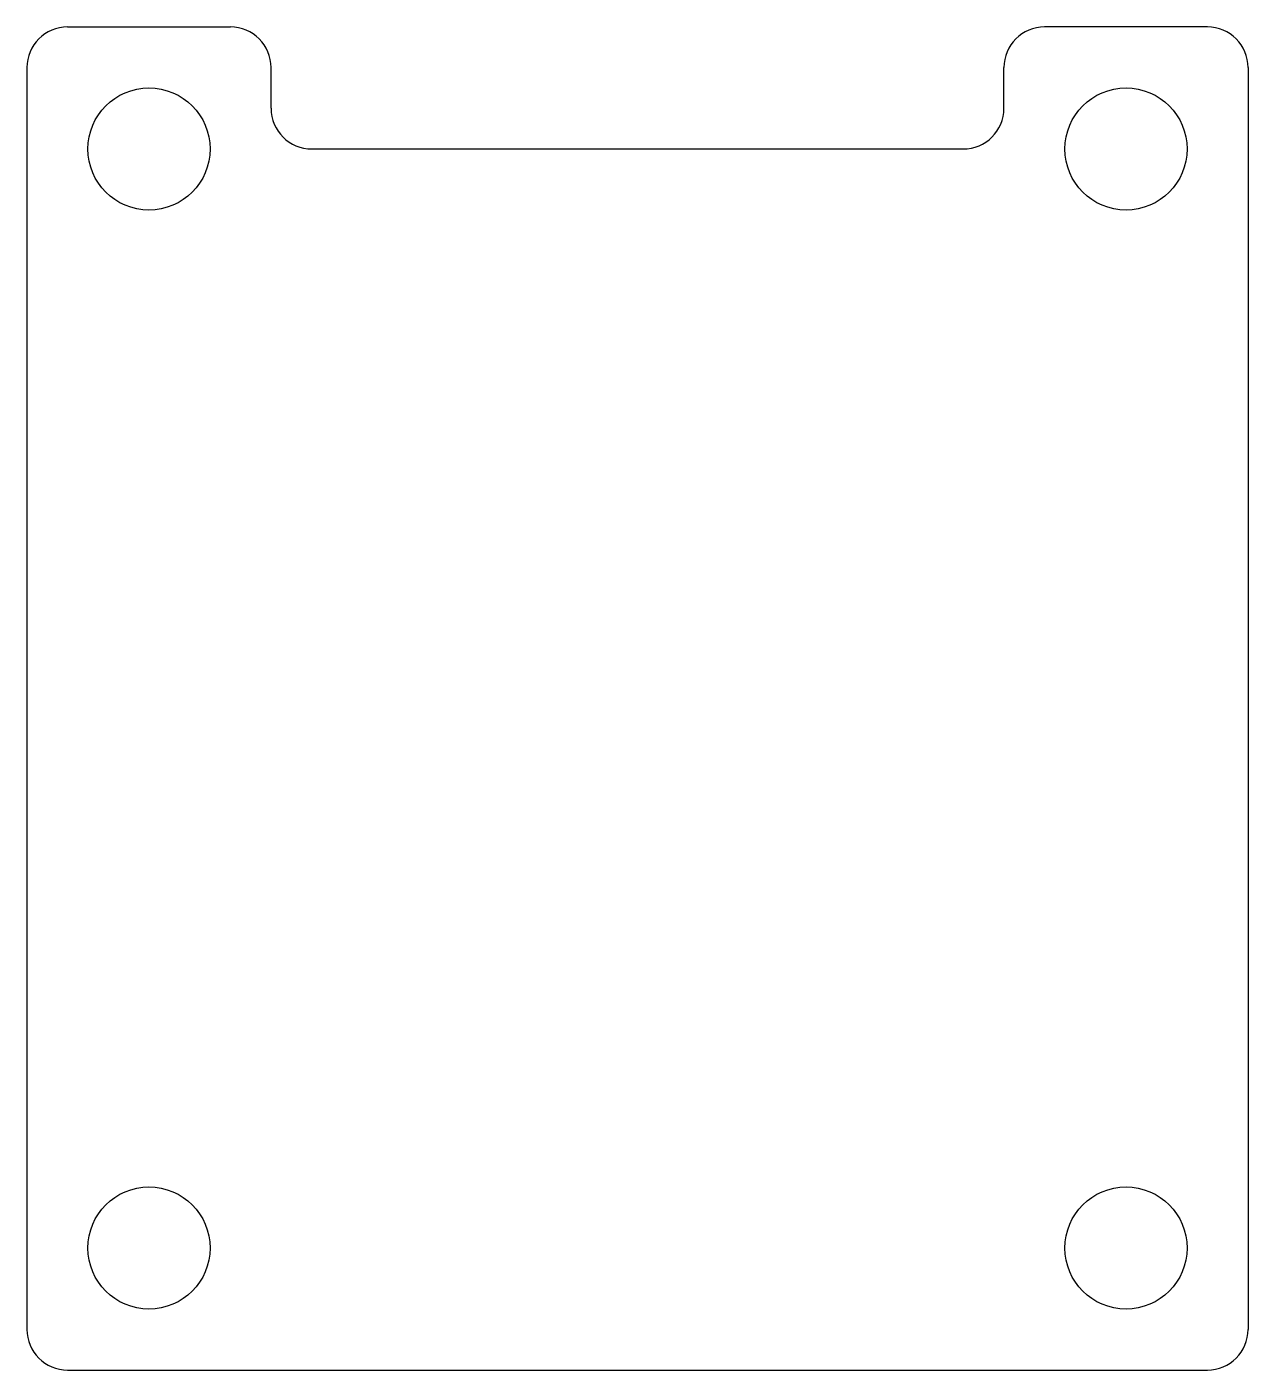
# Model space of a CAD drawing. Header units: millimetres. Extents: x -15 to 15, y -15 to 18.
import ezdxf

# ---------------------------------------------------------------- set-up
doc = ezdxf.new("R2010")
doc.units = ezdxf.units.MM

msp = doc.modelspace()

# ---------------------------------------------------------------- linework, layer by layer
at = {"color": 7, "linetype": 'Continuous', "lineweight": 25}
for p, q in [((-14, 18), (-10, 18)), ((14, 18), (10, 18)), ((-15, 17), (-15, -14)), ((-9, 16), (-9, 17)), ((9, 16), (9, 17)), ((15, 17), (15, -14)), ((-8, 15), (8, 15)), ((-14, -15), (14, -15))]:
    msp.add_line(p, q, dxfattribs=at)
for centre in [(-12, 15), (12, 15), (-12, -12), (12, -12)]:
    msp.add_circle(centre, 1.5, dxfattribs=at)
for centre, start, end in [((-14, 17), 90, 180), ((-10, 17), 0, 90), ((10, 17), 90, 180), ((14, 17), 0, 90), ((-8, 16), 180, 270), ((8, 16), 270, 0), ((-14, -14), 180, 270), ((14, -14), 270, 0)]:
    msp.add_arc(centre, 1, start, end, dxfattribs=at)

doc.saveas('drawing.dxf')
